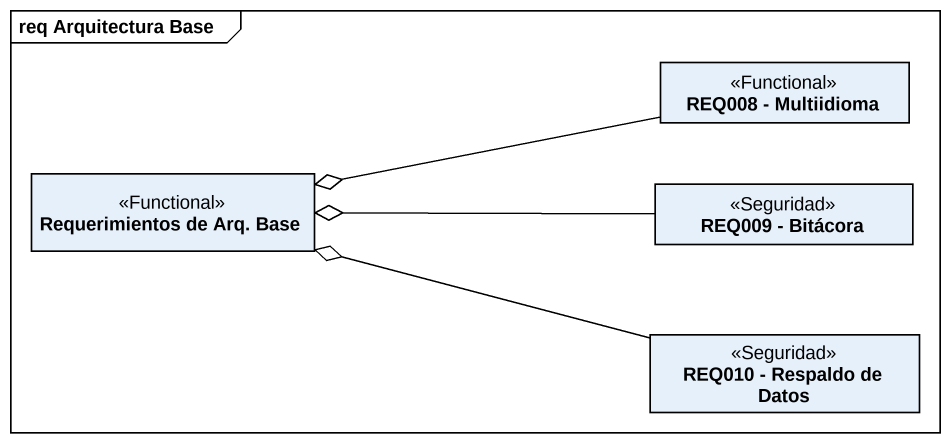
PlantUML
@startuml
mainframe req Arquitectura Base
hide circle
hide empty members
class "REQ008 - Multiidioma" as REQ008_Multiidioma <<Functional>>
class "Requerimientos de Arq. Base" as Requerimientos_de_Arq_Base <<Functional>>
class "REQ009 - Bitácora" as REQ009_Bitácora <<Seguridad>>
class "REQ010 - Respaldo de Datos" as REQ010_Respaldo_de_Datos <<Seguridad>>
REQ008_Multiidioma -left-o Requerimientos_de_Arq_Base
REQ009_Bitácora -left-o Requerimientos_de_Arq_Base
REQ010_Respaldo_de_Datos -left-o Requerimientos_de_Arq_Base
@enduml
